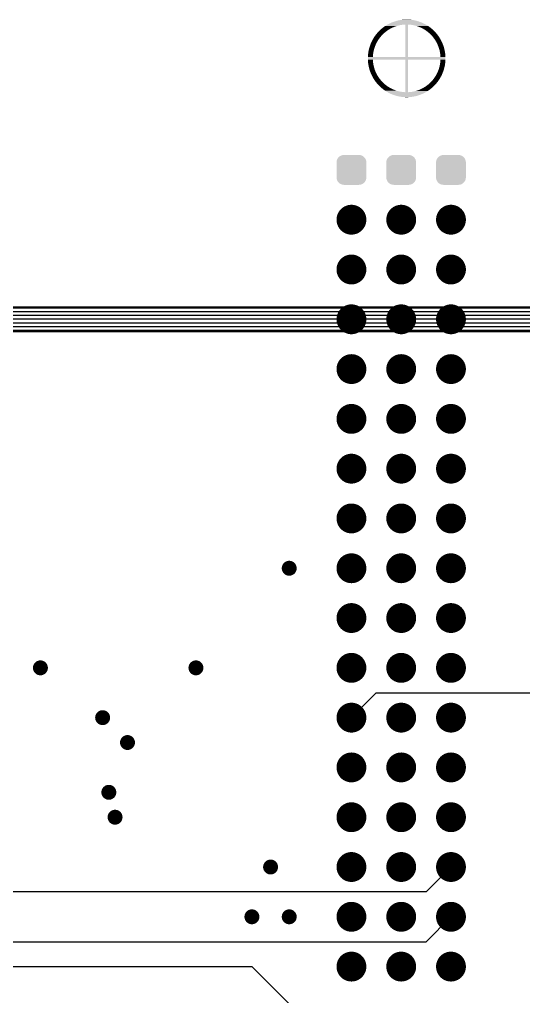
# Model space of a CAD drawing. Extents: x 295 to 953, y 10 to 290.
# Drawn here: x 675.45 to 701.18, y 157.71 to 207.54 of the extents above; entities that cross this region are included whole.
import ezdxf

# ---------------------------------------------------------------- set-up
doc = ezdxf.new("R2010")
doc.units = 0
doc.header["$LTSCALE"] = 5
doc.header["$MEASUREMENT"] = 0
doc.layers.get('0').update_dxf_attribs({"linetype": 'CONTINUOUS', "lineweight": 25})
doc.layers.add('DV-ABPB-A4_BOT', color=7, linetype='CONTINUOUS')

msp = doc.modelspace()

# ---------------------------------------------------------------- linework, layer by layer
at = {"color": 7}
for points, const_width in [([(692.777, 197.333, -1), (692.015, 197.333, -1)], 0.762), ([(695.317, 197.333, -1), (694.555, 197.333, -1)], 0.762), ([(697.857, 197.333, -1), (697.095, 197.333, -1)], 0.762), ([(692.777, 194.793, -1), (692.015, 194.793, -1)], 0.762), ([(695.317, 194.793, -1), (694.555, 194.793, -1)], 0.762), ([(697.857, 194.793, -1), (697.095, 194.793, -1)], 0.762), ([(692.777, 192.253, -1), (692.015, 192.253, -1)], 0.762), ([(695.317, 192.253, -1), (694.555, 192.253, -1)], 0.762), ([(697.857, 192.253, -1), (697.095, 192.253, -1)], 0.762), ([(692.777, 189.713, -1), (692.015, 189.713, -1)], 0.762), ([(695.317, 189.713, -1), (694.555, 189.713, -1)], 0.762), ([(697.857, 189.713, -1), (697.095, 189.713, -1)], 0.762), ([(692.777, 187.173, -1), (692.015, 187.173, -1)], 0.762), ([(695.317, 187.173, -1), (694.555, 187.173, -1)], 0.762), ([(697.857, 187.173, -1), (697.095, 187.173, -1)], 0.762), ([(692.777, 184.633, -1), (692.015, 184.633, -1)], 0.762), ([(695.317, 184.633, -1), (694.555, 184.633, -1)], 0.762), ([(697.857, 184.633, -1), (697.095, 184.633, -1)], 0.762), ([(692.777, 182.093, -1), (692.015, 182.093, -1)], 0.762), ([(695.317, 182.093, -1), (694.555, 182.093, -1)], 0.762), ([(697.857, 182.093, -1), (697.095, 182.093, -1)], 0.762), ([(689.411, 179.553, -1), (689.03, 179.553, -1)], 0.381), ([(692.777, 179.553, -1), (692.015, 179.553, -1)], 0.762), ([(695.317, 179.553, -1), (694.555, 179.553, -1)], 0.762), ([(697.857, 179.553, -1), (697.095, 179.553, -1)], 0.762), ([(692.777, 177.013, -1), (692.015, 177.013, -1)], 0.762), ([(695.317, 177.013, -1), (694.555, 177.013, -1)], 0.762), ([(697.857, 177.013, -1), (697.095, 177.013, -1)], 0.762), ([(692.777, 174.473, -1), (692.015, 174.473, -1)], 0.762), ([(695.317, 174.473, -1), (694.555, 174.473, -1)], 0.762), ([(697.857, 174.473, -1), (697.095, 174.473, -1)], 0.762), ([(676.711, 174.473, -1), (676.33, 174.473, -1)], 0.381), ([(684.649, 174.473, -1), (684.268, 174.473, -1)], 0.381), ([(692.777, 171.933, -1), (692.015, 171.933, -1)], 0.762), ([(695.317, 171.933, -1), (694.555, 171.933, -1)], 0.762), ([(697.857, 171.933, -1), (697.095, 171.933, -1)], 0.762), ([(679.886, 171.933, -1), (679.505, 171.933, -1)], 0.381), ([(681.156, 170.663, -1), (680.775, 170.663, -1)], 0.381), ([(692.777, 169.393, -1), (692.015, 169.393, -1)], 0.762), ([(695.317, 169.393, -1), (694.555, 169.393, -1)], 0.762), ([(697.857, 169.393, -1), (697.095, 169.393, -1)], 0.762), ([(680.204, 168.123, -1), (679.823, 168.123, -1)], 0.381), ([(692.777, 166.853, -1), (692.015, 166.853, -1)], 0.762), ([(695.317, 166.853, -1), (694.555, 166.853, -1)], 0.762), ([(697.857, 166.853, -1), (697.095, 166.853, -1)], 0.762), ([(680.521, 166.853, -1), (680.14, 166.853, -1)], 0.381), ([(692.777, 164.313, -1), (692.015, 164.313, -1)], 0.762), ([(695.317, 164.313, -1), (694.555, 164.313, -1)], 0.762), ([(697.857, 164.313, -1), (697.095, 164.313, -1)], 0.762), ([(688.459, 164.313, -1), (688.078, 164.313, -1)], 0.381), ([(692.777, 161.773, -1), (692.015, 161.773, -1)], 0.762), ([(695.317, 161.773, -1), (694.555, 161.773, -1)], 0.762), ([(697.857, 161.773, -1), (697.095, 161.773, -1)], 0.762), ([(687.506, 161.773, -1), (687.125, 161.773, -1)], 0.381), ([(689.411, 161.773, -1), (689.03, 161.773, -1)], 0.381), ([(692.777, 159.233, -1), (692.015, 159.233, -1)], 0.762), ([(695.317, 159.233, -1), (694.555, 159.233, -1)], 0.762), ([(697.857, 159.233, -1), (697.095, 159.233, -1)], 0.762)]:
    msp.add_lwpolyline(points, format="xyb", close=True, dxfattribs=dict(at, const_width=const_width))
for points in [[(696.184, 207.291), (696.133, 207.318), (694.246, 207.291), (694.297, 207.318)], [(696.133, 207.318), (696.128, 207.321), (694.297, 207.318), (694.302, 207.321)], [(696.128, 207.321), (696.076, 207.347), (694.302, 207.321), (694.353, 207.347)], [(696.076, 207.347), (696.071, 207.35), (694.353, 207.347), (694.359, 207.35)], [(696.071, 207.35), (696.019, 207.374), (694.359, 207.35), (694.411, 207.374)], [(696.019, 207.374), (696.013, 207.376), (694.411, 207.374), (694.417, 207.376)], [(696.013, 207.376), (695.96, 207.398), (694.417, 207.376), (694.469, 207.398)], [(695.96, 207.398), (695.955, 207.401), (694.469, 207.398), (694.475, 207.401)], [(695.955, 207.401), (695.901, 207.421), (694.475, 207.401), (694.529, 207.421)], [(695.901, 207.421), (695.896, 207.423), (694.529, 207.421), (694.535, 207.423)], [(695.896, 207.423), (695.841, 207.442), (694.535, 207.423), (694.588, 207.442)], [(695.841, 207.442), (695.836, 207.444), (694.588, 207.442), (694.594, 207.444)], [(695.836, 207.444), (695.781, 207.462), (694.594, 207.444), (694.649, 207.462)], [(695.781, 207.462), (695.775, 207.463), (694.649, 207.462), (694.655, 207.463)], [(695.775, 207.463), (695.72, 207.479), (694.655, 207.463), (694.71, 207.479)], [(695.72, 207.479), (695.714, 207.48), (694.71, 207.479), (694.716, 207.48)], [(695.714, 207.48), (695.658, 207.494), (694.716, 207.48), (694.772, 207.494)], [(695.658, 207.494), (695.653, 207.495), (694.772, 207.494), (694.778, 207.495)], [(695.653, 207.495), (695.596, 207.507), (694.778, 207.495), (694.834, 207.507)], [(695.596, 207.507), (695.59, 207.508), (694.834, 207.507), (694.84, 207.508)], [(695.59, 207.508), (695.533, 207.518), (694.84, 207.508), (694.896, 207.518)], [(695.533, 207.518), (695.528, 207.519), (694.896, 207.518), (694.903, 207.519)], [(695.528, 207.519), (695.471, 207.527), (694.903, 207.519), (694.959, 207.527)], [(695.471, 207.527), (695.465, 207.528), (694.959, 207.527), (694.966, 207.528)], [(695.465, 207.528), (695.407, 207.535), (694.966, 207.528), (695.022, 207.535)], [(695.407, 207.535), (695.402, 207.535), (695.022, 207.535), (695.029, 207.535)], [(695.402, 207.535), (695.344, 207.54), (695.029, 207.535), (695.085, 207.54)], [(695.344, 207.54), (695.339, 207.54), (695.085, 207.54), (695.093, 207.54)], [(695.339, 207.54), (695.28, 207.543), (695.093, 207.54), (695.149, 207.543)], [(695.28, 207.543), (695.275, 207.543), (695.149, 207.543), (695.16, 207.543)], [(695.275, 207.543), (695.212, 207.544), (695.16, 207.543), (695.212, 207.544)], [(694.007, 206.797), (694.044, 206.832), (693.665, 206.797), (693.694, 206.832)], [(694.044, 206.832), (694.059, 206.846), (693.694, 206.832), (693.706, 206.846)], [(694.059, 206.846), (694.088, 206.872), (693.706, 206.846), (693.728, 206.872)], [(694.088, 206.872), (694.115, 206.894), (693.728, 206.872), (693.747, 206.894)], [(694.115, 206.894), (694.134, 206.91), (693.747, 206.894), (693.762, 206.91)], [(694.134, 206.91), (694.173, 206.94), (693.762, 206.91), (693.791, 206.94)], [(694.173, 206.94), (694.18, 206.946), (693.791, 206.94), (693.797, 206.946)], [(694.18, 206.946), (694.229, 206.981), (693.797, 206.946), (693.831, 206.981)], [(694.229, 206.981), (694.235, 206.985), (693.831, 206.981), (693.836, 206.985)], [(694.235, 206.985), (694.278, 207.014), (693.836, 206.985), (693.866, 207.014)], [(694.278, 207.014), (694.302, 207.028), (693.866, 207.014), (693.882, 207.028)], [(694.302, 207.028), (694.328, 207.045), (693.882, 207.028), (693.901, 207.045)], [(694.328, 207.045), (694.372, 207.07), (693.901, 207.045), (693.929, 207.07)], [(694.372, 207.07), (694.379, 207.074), (693.929, 207.07), (693.934, 207.074)], [(694.379, 207.074), (694.432, 207.102), (693.934, 207.074), (693.968, 207.102)], [(694.432, 207.102), (694.449, 207.111), (693.968, 207.102), (693.978, 207.111)], [(694.449, 207.111), (694.485, 207.128), (693.978, 207.111), (694.001, 207.128)], [(694.485, 207.128), (694.533, 207.15), (694.001, 207.128), (694.029, 207.15)], [(694.533, 207.15), (694.539, 207.152), (694.029, 207.15), (694.032, 207.152)], [(694.539, 207.152), (694.594, 207.175), (694.032, 207.152), (694.063, 207.175)], [(694.594, 207.175), (694.627, 207.187), (694.063, 207.175), (694.08, 207.187)], [(694.627, 207.187), (694.65, 207.195), (694.08, 207.187), (694.092, 207.195)], [(694.65, 207.195), (694.706, 207.213), (694.092, 207.195), (694.119, 207.213)], [(694.706, 207.213), (694.737, 207.222), (694.119, 207.213), (694.133, 207.222)], [(694.737, 207.222), (694.763, 207.23), (694.133, 207.222), (694.145, 207.23)], [(694.763, 207.23), (694.82, 207.244), (694.145, 207.23), (694.168, 207.244)], [(694.82, 207.244), (694.874, 207.256), (694.168, 207.244), (694.186, 207.256)], [(694.874, 207.256), (694.878, 207.257), (694.186, 207.256), (694.188, 207.257)], [(694.878, 207.257), (694.936, 207.267), (694.188, 207.257), (694.206, 207.267)], [(694.936, 207.267), (694.995, 207.276), (694.206, 207.267), (694.22, 207.276)], [(694.995, 207.276), (695.054, 207.283), (694.22, 207.276), (694.232, 207.283)], [(695.054, 207.283), (695.113, 207.287), (694.232, 207.283), (694.239, 207.287)], [(695.113, 207.287), (695.135, 207.288), (694.239, 207.287), (694.241, 207.288)], [(695.135, 207.288), (695.152, 207.289), (694.241, 207.288), (694.242, 207.289)], [(696.188, 207.289), (696.184, 207.291), (694.242, 207.289), (694.246, 207.291)], [(695.279, 205.626), (695.279, 207.289), (695.152, 205.626), (695.152, 207.289)], [(696.193, 207.286), (696.188, 207.289), (695.338, 207.286), (695.279, 207.289)], [(696.202, 207.281), (696.193, 207.286), (695.397, 207.281), (695.338, 207.286)], [(696.214, 207.273), (696.202, 207.281), (695.455, 207.273), (695.397, 207.281)], [(696.23, 207.264), (696.214, 207.273), (695.514, 207.264), (695.455, 207.273)], [(696.239, 207.259), (696.23, 207.264), (695.539, 207.259), (695.514, 207.264)], [(696.249, 207.253), (696.239, 207.259), (695.572, 207.253), (695.539, 207.259)], [(696.27, 207.24), (696.249, 207.253), (695.63, 207.24), (695.572, 207.253)], [(696.292, 207.226), (696.27, 207.24), (695.682, 207.226), (695.63, 207.24)], [(696.294, 207.224), (696.292, 207.226), (695.687, 207.224), (695.682, 207.226)], [(696.32, 207.207), (696.294, 207.224), (695.744, 207.207), (695.687, 207.224)], [(696.345, 207.19), (696.32, 207.207), (695.794, 207.19), (695.744, 207.207)], [(696.348, 207.188), (696.345, 207.19), (695.8, 207.188), (695.794, 207.19)], [(696.377, 207.167), (696.348, 207.188), (695.855, 207.167), (695.8, 207.188)], [(696.397, 207.153), (696.377, 207.167), (695.888, 207.153), (695.855, 207.167)], [(696.408, 207.144), (696.397, 207.153), (695.91, 207.144), (695.888, 207.153)], [(696.441, 207.119), (696.408, 207.144), (695.964, 207.119), (695.91, 207.144)], [(696.447, 207.115), (696.441, 207.119), (695.973, 207.115), (695.964, 207.119)], [(696.473, 207.093), (696.447, 207.115), (696.017, 207.093), (695.973, 207.115)], [(696.496, 207.074), (696.473, 207.093), (696.051, 207.074), (696.017, 207.093)], [(696.507, 207.064), (696.496, 207.074), (696.069, 207.064), (696.051, 207.074)], [(696.542, 207.034), (696.507, 207.064), (696.12, 207.034), (696.069, 207.064)], [(696.544, 207.033), (696.542, 207.034), (696.122, 207.033), (696.12, 207.034)], [(696.576, 207.002), (696.544, 207.033), (696.17, 207.002), (696.122, 207.033)], [(696.59, 206.989), (696.576, 207.002), (696.189, 206.989), (696.17, 207.002)], [(696.611, 206.969), (696.59, 206.989), (696.218, 206.969), (696.189, 206.989)], [(696.635, 206.944), (696.611, 206.969), (696.251, 206.944), (696.218, 206.969)], [(696.645, 206.934), (696.635, 206.944), (696.266, 206.934), (696.251, 206.944)], [(696.679, 206.898), (696.645, 206.934), (696.31, 206.898), (696.266, 206.934)], [(696.68, 206.897), (696.679, 206.898), (696.312, 206.897), (696.31, 206.898)], [(696.714, 206.858), (696.68, 206.897), (696.358, 206.858), (696.312, 206.897)], [(696.721, 206.851), (696.714, 206.858), (696.366, 206.851), (696.358, 206.858)], [(696.747, 206.818), (696.721, 206.851), (696.401, 206.818), (696.366, 206.851)], [(696.761, 206.802), (696.747, 206.818), (696.418, 206.802), (696.401, 206.818)], [(693.659, 206.312), (693.685, 206.364), (693.381, 206.312), (693.403, 206.364)], [(693.685, 206.365), (693.714, 206.417), (693.403, 206.365), (693.427, 206.417)], [(693.685, 206.364), (693.685, 206.365), (693.403, 206.364), (693.403, 206.365)], [(693.714, 206.417), (693.717, 206.422), (693.427, 206.417), (693.43, 206.422)], [(693.717, 206.422), (693.744, 206.468), (693.43, 206.422), (693.453, 206.468)], [(693.744, 206.468), (693.751, 206.478), (693.453, 206.468), (693.458, 206.478)], [(693.751, 206.478), (693.776, 206.517), (693.458, 206.478), (693.479, 206.517)], [(693.776, 206.517), (693.787, 206.534), (693.479, 206.517), (693.488, 206.534)], [(693.787, 206.534), (693.809, 206.566), (693.488, 206.534), (693.507, 206.566)], [(693.809, 206.566), (693.826, 206.589), (693.507, 206.566), (693.52, 206.589)], [(693.826, 206.589), (693.844, 206.614), (693.52, 206.589), (693.536, 206.614)], [(693.844, 206.614), (693.867, 206.643), (693.536, 206.614), (693.554, 206.643)], [(693.867, 206.643), (693.881, 206.66), (693.554, 206.643), (693.566, 206.66)], [(693.881, 206.66), (693.911, 206.695), (693.566, 206.66), (693.589, 206.695)], [(693.911, 206.695), (693.92, 206.705), (693.589, 206.695), (693.597, 206.705)], [(693.92, 206.705), (693.958, 206.747), (693.597, 206.705), (693.627, 206.747)], [(693.958, 206.747), (693.96, 206.749), (693.627, 206.747), (693.628, 206.749)], [(693.96, 206.749), (694.001, 206.791), (693.628, 206.749), (693.661, 206.791)], [(694.001, 206.791), (694.007, 206.797), (693.661, 206.791), (693.665, 206.797)], [(696.78, 206.777), (696.761, 206.802), (696.444, 206.777), (696.418, 206.802)], [(696.8, 206.752), (696.78, 206.777), (696.468, 206.752), (696.444, 206.777)], [(696.813, 206.734), (696.8, 206.752), (696.485, 206.734), (696.468, 206.752)], [(696.837, 206.7), (696.813, 206.734), (696.515, 206.7), (696.485, 206.734)], [(696.844, 206.69), (696.837, 206.7), (696.524, 206.69), (696.515, 206.7)], [(696.873, 206.648), (696.844, 206.69), (696.559, 206.648), (696.524, 206.69)], [(696.875, 206.644), (696.873, 206.648), (696.562, 206.644), (696.559, 206.648)], [(696.905, 206.597), (696.875, 206.644), (696.598, 206.597), (696.562, 206.644)], [(696.907, 206.594), (696.905, 206.597), (696.6, 206.594), (696.598, 206.597)], [(696.933, 206.549), (696.907, 206.594), (696.633, 206.549), (696.6, 206.594)], [(696.939, 206.54), (696.933, 206.549), (696.639, 206.54), (696.633, 206.549)], [(696.96, 206.5), (696.939, 206.54), (696.666, 206.5), (696.639, 206.54)], [(696.969, 206.484), (696.96, 206.5), (696.676, 206.484), (696.666, 206.5)], [(696.986, 206.45), (696.969, 206.484), (696.697, 206.45), (696.676, 206.484)], [(696.998, 206.427), (696.986, 206.45), (696.71, 206.427), (696.697, 206.45)], [(697.011, 206.399), (696.998, 206.427), (696.727, 206.399), (696.71, 206.427)], [(697.025, 206.37), (697.011, 206.399), (696.742, 206.37), (696.727, 206.399)], [(697.035, 206.346), (697.025, 206.37), (696.754, 206.346), (696.742, 206.37)], [(697.049, 206.311), (697.035, 206.346), (696.771, 206.311), (696.754, 206.346)], [(693.507, 205.816), (693.514, 205.862), (693.25, 205.816), (693.257, 205.862)], [(693.514, 205.862), (693.517, 205.879), (693.257, 205.862), (693.259, 205.879)], [(693.517, 205.879), (693.525, 205.92), (693.259, 205.879), (693.267, 205.92)], [(693.525, 205.92), (693.53, 205.941), (693.267, 205.92), (693.27, 205.941)], [(693.53, 205.941), (693.538, 205.978), (693.27, 205.941), (693.278, 205.978)], [(693.538, 205.978), (693.545, 206.003), (693.278, 205.978), (693.283, 206.003)], [(693.545, 206.003), (693.554, 206.035), (693.283, 206.003), (693.291, 206.035)], [(693.554, 206.035), (693.563, 206.065), (693.291, 206.035), (693.299, 206.065)], [(693.563, 206.065), (693.571, 206.092), (693.299, 206.065), (693.306, 206.092)], [(693.571, 206.092), (693.582, 206.126), (693.306, 206.092), (693.316, 206.126)], [(693.582, 206.126), (693.59, 206.148), (693.316, 206.126), (693.322, 206.148)], [(693.59, 206.148), (693.605, 206.187), (693.322, 206.148), (693.335, 206.187)], [(693.605, 206.187), (693.611, 206.203), (693.335, 206.187), (693.34, 206.203)], [(693.611, 206.203), (693.629, 206.247), (693.34, 206.203), (693.356, 206.247)], [(693.629, 206.247), (693.634, 206.258), (693.356, 206.247), (693.36, 206.258)], [(693.634, 206.258), (693.656, 206.306), (693.36, 206.258), (693.378, 206.306)], [(693.656, 206.306), (693.659, 206.312), (693.378, 206.306), (693.381, 206.312)], [(697.057, 206.293), (697.049, 206.311), (696.78, 206.293), (696.771, 206.311)], [(697.072, 206.252), (697.057, 206.293), (696.799, 206.252), (696.78, 206.293)], [(697.077, 206.239), (697.072, 206.252), (696.804, 206.239), (696.799, 206.252)], [(697.094, 206.192), (697.077, 206.239), (696.823, 206.192), (696.804, 206.239)], [(697.096, 206.184), (697.094, 206.192), (696.827, 206.184), (696.823, 206.192)], [(697.113, 206.132), (697.096, 206.184), (696.846, 206.132), (696.827, 206.184)], [(697.114, 206.128), (697.113, 206.132), (696.847, 206.128), (696.846, 206.132)], [(697.13, 206.072), (697.114, 206.128), (696.865, 206.072), (696.847, 206.128)], [(697.13, 206.071), (697.13, 206.072), (696.866, 206.071), (696.865, 206.072)], [(697.144, 206.015), (697.13, 206.071), (696.882, 206.015), (696.866, 206.071)], [(697.145, 206.009), (697.144, 206.015), (696.883, 206.009), (696.882, 206.015)], [(697.156, 205.958), (697.145, 206.009), (696.897, 205.958), (696.883, 206.009)], [(697.159, 205.947), (697.156, 205.958), (696.899, 205.947), (696.897, 205.958)], [(697.167, 205.9), (697.159, 205.947), (696.909, 205.9), (696.899, 205.947)], [(697.17, 205.885), (697.167, 205.9), (696.912, 205.885), (696.909, 205.9)], [(697.176, 205.842), (697.17, 205.885), (696.92, 205.842), (696.912, 205.885)], [(697.179, 205.822), (697.176, 205.842), (696.922, 205.822), (696.92, 205.842)], [(697.184, 205.783), (697.179, 205.822), (696.928, 205.783), (696.922, 205.822)], [(697.196, 205.563), (697.195, 205.626), (693.234, 205.563), (693.235, 205.626)], [(697.195, 205.499), (697.196, 205.563), (693.235, 205.499), (693.234, 205.563)], [(693.489, 205.626), (693.492, 205.686), (693.235, 205.626), (693.238, 205.686)], [(693.489, 205.493), (693.489, 205.499), (693.235, 205.493), (693.235, 205.499)], [(693.491, 205.461), (693.489, 205.493), (693.237, 205.461), (693.235, 205.493)], [(693.493, 205.43), (693.491, 205.461), (693.238, 205.43), (693.237, 205.461)], [(693.493, 205.69), (693.497, 205.745), (693.238, 205.69), (693.242, 205.745)], [(693.492, 205.686), (693.493, 205.69), (693.238, 205.686), (693.238, 205.69)], [(693.495, 205.402), (693.493, 205.43), (693.241, 205.402), (693.238, 205.43)], [(693.499, 205.367), (693.495, 205.402), (693.244, 205.367), (693.241, 205.402)], [(693.497, 205.745), (693.498, 205.753), (693.242, 205.745), (693.243, 205.753)], [(693.498, 205.753), (693.505, 205.803), (693.243, 205.753), (693.249, 205.803)], [(693.502, 205.343), (693.499, 205.367), (693.246, 205.343), (693.244, 205.367)], [(693.508, 205.304), (693.502, 205.343), (693.251, 205.304), (693.246, 205.343)], [(693.505, 205.803), (693.507, 205.816), (693.249, 205.803), (693.25, 205.816)], [(695.279, 203.837), (695.279, 205.499), (695.152, 203.837), (695.152, 205.499)], [(697.18, 205.31), (697.181, 205.322), (696.923, 205.31), (696.925, 205.322)], [(697.181, 205.322), (697.187, 205.373), (696.925, 205.322), (696.932, 205.373)], [(697.187, 205.759), (697.184, 205.783), (696.931, 205.759), (696.928, 205.783)], [(697.189, 205.724), (697.187, 205.759), (696.935, 205.724), (696.931, 205.759)], [(697.187, 205.373), (697.188, 205.381), (696.932, 205.373), (696.933, 205.381)], [(697.188, 205.381), (697.192, 205.436), (696.933, 205.381), (696.938, 205.436)], [(697.192, 205.696), (697.189, 205.724), (696.937, 205.696), (696.935, 205.724)], [(697.193, 205.665), (697.192, 205.696), (696.939, 205.665), (696.937, 205.696)], [(697.192, 205.44), (697.195, 205.499), (696.938, 205.44), (696.941, 205.499)], [(697.192, 205.436), (697.192, 205.44), (696.938, 205.436), (696.938, 205.44)], [(697.195, 205.632), (697.193, 205.665), (696.941, 205.632), (696.939, 205.665)], [(697.195, 205.626), (697.195, 205.632), (696.941, 205.626), (696.941, 205.632)], [(693.51, 205.284), (693.508, 205.304), (693.254, 205.284), (693.251, 205.304)], [(693.518, 205.241), (693.51, 205.284), (693.26, 205.241), (693.254, 205.284)], [(693.521, 205.226), (693.518, 205.241), (693.263, 205.226), (693.26, 205.241)], [(693.531, 205.179), (693.521, 205.226), (693.271, 205.179), (693.263, 205.226)], [(693.534, 205.168), (693.531, 205.179), (693.274, 205.168), (693.271, 205.179)], [(693.547, 205.117), (693.534, 205.168), (693.285, 205.117), (693.274, 205.168)], [(693.548, 205.111), (693.547, 205.117), (693.286, 205.111), (693.285, 205.117)], [(693.564, 205.055), (693.548, 205.111), (693.3, 205.055), (693.286, 205.111)], [(693.565, 205.054), (693.564, 205.055), (693.3, 205.054), (693.3, 205.055)], [(693.583, 204.997), (693.565, 205.054), (693.316, 204.997), (693.3, 205.054)], [(693.584, 204.994), (693.583, 204.997), (693.317, 204.994), (693.316, 204.997)], [(693.603, 204.942), (693.584, 204.994), (693.334, 204.942), (693.317, 204.994)], [(693.607, 204.933), (693.603, 204.942), (693.336, 204.933), (693.334, 204.942)], [(693.626, 204.887), (693.607, 204.933), (693.353, 204.887), (693.336, 204.933)], [(693.632, 204.874), (693.626, 204.887), (693.358, 204.874), (693.353, 204.887)], [(693.65, 204.833), (693.632, 204.874), (693.373, 204.833), (693.358, 204.874)], [(693.659, 204.815), (693.65, 204.833), (693.381, 204.815), (693.373, 204.833)], [(697.052, 204.82), (697.07, 204.868), (696.774, 204.82), (696.796, 204.868)], [(697.07, 204.868), (697.075, 204.879), (696.796, 204.868), (696.801, 204.879)], [(697.075, 204.879), (697.09, 204.923), (696.801, 204.879), (696.819, 204.923)], [(697.09, 204.923), (697.095, 204.939), (696.819, 204.923), (696.825, 204.939)], [(697.095, 204.939), (697.108, 204.978), (696.825, 204.939), (696.84, 204.978)], [(697.108, 204.978), (697.115, 205), (696.84, 204.978), (696.848, 205)], [(697.115, 205), (697.124, 205.034), (696.848, 205), (696.859, 205.034)], [(697.124, 205.034), (697.132, 205.061), (696.859, 205.034), (696.867, 205.061)], [(697.132, 205.061), (697.139, 205.091), (696.867, 205.061), (696.876, 205.091)], [(697.139, 205.091), (697.147, 205.122), (696.876, 205.091), (696.885, 205.122)], [(697.147, 205.122), (697.152, 205.148), (696.885, 205.122), (696.892, 205.148)], [(697.152, 205.148), (697.16, 205.185), (696.892, 205.148), (696.9, 205.185)], [(697.16, 205.185), (697.164, 205.206), (696.9, 205.185), (696.905, 205.206)], [(697.164, 205.206), (697.171, 205.247), (696.905, 205.206), (696.913, 205.247)], [(697.171, 205.247), (697.173, 205.264), (696.913, 205.247), (696.916, 205.264)], [(697.173, 205.264), (697.18, 205.31), (696.916, 205.264), (696.923, 205.31)], [(693.676, 204.78), (693.659, 204.815), (693.396, 204.78), (693.381, 204.815)], [(693.688, 204.756), (693.676, 204.78), (693.406, 204.756), (693.396, 204.78)], [(693.703, 204.727), (693.688, 204.756), (693.419, 204.727), (693.406, 204.756)], [(693.72, 204.699), (693.703, 204.727), (693.432, 204.699), (693.419, 204.727)], [(693.733, 204.676), (693.72, 204.699), (693.444, 204.676), (693.432, 204.699)], [(693.754, 204.642), (693.733, 204.676), (693.461, 204.642), (693.444, 204.676)], [(693.764, 204.626), (693.754, 204.642), (693.47, 204.626), (693.461, 204.642)], [(693.791, 204.586), (693.764, 204.626), (693.491, 204.586), (693.47, 204.626)], [(693.797, 204.576), (693.791, 204.586), (693.497, 204.576), (693.491, 204.586)], [(693.83, 204.532), (693.797, 204.576), (693.523, 204.532), (693.497, 204.576)], [(693.832, 204.528), (693.83, 204.532), (693.525, 204.528), (693.523, 204.532)], [(693.868, 204.482), (693.832, 204.528), (693.555, 204.482), (693.525, 204.528)], [(693.871, 204.478), (693.868, 204.482), (693.557, 204.478), (693.555, 204.482)], [(693.906, 204.436), (693.871, 204.478), (693.586, 204.436), (693.557, 204.478)], [(693.916, 204.425), (693.906, 204.436), (693.593, 204.425), (693.586, 204.436)], [(693.946, 204.392), (693.916, 204.425), (693.617, 204.392), (693.593, 204.425)], [(693.962, 204.374), (693.946, 204.392), (693.63, 204.374), (693.617, 204.392)], [(693.986, 204.349), (693.962, 204.374), (693.65, 204.349), (693.63, 204.374)], [(694.012, 204.324), (693.986, 204.349), (693.669, 204.324), (693.65, 204.349)], [(694.029, 204.307), (694.012, 204.324), (693.683, 204.307), (693.669, 204.324)], [(696.736, 204.293), (696.765, 204.329), (696.386, 204.293), (696.423, 204.329)], [(696.765, 204.329), (696.769, 204.334), (696.423, 204.329), (696.429, 204.334)], [(696.769, 204.334), (696.802, 204.377), (696.429, 204.334), (696.47, 204.377)], [(696.802, 204.377), (696.804, 204.379), (696.47, 204.377), (696.472, 204.379)], [(696.804, 204.379), (696.833, 204.42), (696.472, 204.379), (696.51, 204.42)], [(696.833, 204.42), (696.841, 204.43), (696.51, 204.42), (696.519, 204.43)], [(696.841, 204.43), (696.864, 204.466), (696.519, 204.43), (696.549, 204.466)], [(696.864, 204.466), (696.876, 204.483), (696.549, 204.466), (696.563, 204.483)], [(696.876, 204.483), (696.894, 204.512), (696.563, 204.483), (696.586, 204.512)], [(696.894, 204.512), (696.91, 204.537), (696.586, 204.512), (696.604, 204.537)], [(696.91, 204.537), (696.923, 204.56), (696.604, 204.537), (696.621, 204.56)], [(696.923, 204.56), (696.942, 204.592), (696.621, 204.56), (696.643, 204.592)], [(696.942, 204.592), (696.951, 204.608), (696.643, 204.592), (696.654, 204.608)], [(696.951, 204.608), (696.972, 204.647), (696.654, 204.608), (696.679, 204.647)], [(696.972, 204.647), (696.977, 204.658), (696.679, 204.647), (696.686, 204.658)], [(696.977, 204.658), (697, 204.704), (696.686, 204.658), (696.713, 204.704)], [(697, 204.704), (697.003, 204.709), (696.713, 204.704), (696.717, 204.709)], [(697.003, 204.709), (697.027, 204.761), (696.717, 204.709), (696.745, 204.761)], [(697.027, 204.762), (697.049, 204.814), (696.745, 204.762), (696.772, 204.814)], [(697.027, 204.761), (697.027, 204.762), (696.745, 204.761), (696.745, 204.762)], [(697.049, 204.814), (697.052, 204.82), (696.772, 204.814), (696.774, 204.82)], [(694.064, 204.275), (694.029, 204.307), (693.709, 204.275), (693.683, 204.307)], [(694.073, 204.268), (694.064, 204.275), (693.716, 204.268), (693.709, 204.275)], [(694.118, 204.229), (694.073, 204.268), (693.75, 204.229), (693.716, 204.268)], [(694.12, 204.228), (694.118, 204.229), (693.752, 204.228), (693.75, 204.229)], [(694.164, 204.192), (694.12, 204.228), (693.785, 204.192), (693.752, 204.228)], [(694.179, 204.181), (694.164, 204.192), (693.795, 204.181), (693.785, 204.192)], [(694.212, 204.157), (694.179, 204.181), (693.819, 204.157), (693.795, 204.181)], [(694.241, 204.137), (694.212, 204.157), (693.84, 204.137), (693.819, 204.157)], [(694.26, 204.123), (694.241, 204.137), (693.854, 204.123), (693.84, 204.137)], [(694.308, 204.093), (694.26, 204.123), (693.886, 204.093), (693.854, 204.123)], [(694.31, 204.092), (694.308, 204.093), (693.888, 204.092), (693.886, 204.093)], [(694.361, 204.061), (694.31, 204.092), (693.923, 204.061), (693.888, 204.092)], [(694.38, 204.051), (694.361, 204.061), (693.934, 204.051), (693.923, 204.061)], [(694.413, 204.033), (694.38, 204.051), (693.957, 204.033), (693.934, 204.051)], [(694.457, 204.011), (694.413, 204.033), (693.983, 204.011), (693.957, 204.033)], [(694.466, 204.006), (694.457, 204.011), (693.989, 204.006), (693.983, 204.011)], [(694.52, 203.982), (694.466, 204.006), (694.022, 203.982), (693.989, 204.006)], [(694.542, 203.973), (694.52, 203.982), (694.033, 203.973), (694.022, 203.982)], [(694.575, 203.959), (694.542, 203.973), (694.053, 203.959), (694.033, 203.973)], [(694.63, 203.938), (694.575, 203.959), (694.082, 203.938), (694.053, 203.959)], [(694.637, 203.936), (694.63, 203.938), (694.085, 203.936), (694.082, 203.938)], [(694.686, 203.919), (694.637, 203.936), (694.11, 203.919), (694.085, 203.936)], [(694.743, 203.901), (694.686, 203.919), (694.136, 203.901), (694.11, 203.919)], [(694.748, 203.9), (694.743, 203.901), (694.138, 203.9), (694.136, 203.901)], [(694.8, 203.886), (694.748, 203.9), (694.16, 203.886), (694.138, 203.9)], [(694.858, 203.873), (694.8, 203.886), (694.181, 203.873), (694.16, 203.886)], [(694.891, 203.867), (694.858, 203.873), (694.191, 203.867), (694.181, 203.873)], [(694.916, 203.862), (694.891, 203.867), (694.2, 203.862), (694.191, 203.867)], [(694.975, 203.853), (694.916, 203.862), (694.216, 203.853), (694.2, 203.862)], [(695.033, 203.845), (694.975, 203.853), (694.228, 203.845), (694.216, 203.853)], [(695.092, 203.84), (695.033, 203.845), (694.237, 203.84), (694.228, 203.845)], [(695.152, 203.837), (695.092, 203.84), (694.243, 203.837), (694.237, 203.84)], [(696.184, 203.835), (696.188, 203.837), (694.246, 203.835), (694.243, 203.837)], [(696.133, 203.807), (696.184, 203.835), (694.297, 203.807), (694.246, 203.835)], [(696.188, 203.837), (696.189, 203.838), (695.279, 203.837), (695.295, 203.838)], [(696.189, 203.838), (696.191, 203.839), (695.295, 203.838), (695.317, 203.839)], [(696.191, 203.839), (696.199, 203.843), (695.317, 203.839), (695.376, 203.843)], [(696.199, 203.843), (696.21, 203.85), (695.376, 203.843), (695.435, 203.85)], [(696.21, 203.85), (696.224, 203.858), (695.435, 203.85), (695.494, 203.858)], [(696.224, 203.858), (696.242, 203.869), (695.494, 203.858), (695.552, 203.869)], [(696.242, 203.869), (696.244, 203.87), (695.552, 203.869), (695.556, 203.87)], [(696.244, 203.87), (696.262, 203.881), (695.556, 203.87), (695.61, 203.881)], [(696.262, 203.881), (696.285, 203.896), (695.61, 203.881), (695.667, 203.896)], [(696.285, 203.896), (696.297, 203.904), (695.667, 203.896), (695.693, 203.904)], [(696.297, 203.904), (696.311, 203.912), (695.693, 203.904), (695.724, 203.912)], [(696.311, 203.912), (696.338, 203.931), (695.724, 203.912), (695.78, 203.931)], [(696.338, 203.931), (696.35, 203.939), (695.78, 203.931), (695.803, 203.939)], [(696.35, 203.939), (696.367, 203.951), (695.803, 203.939), (695.836, 203.951)], [(696.367, 203.951), (696.398, 203.973), (695.836, 203.951), (695.891, 203.973)], [(696.398, 203.973), (696.401, 203.976), (695.891, 203.973), (695.897, 203.976)], [(696.401, 203.976), (696.429, 203.998), (695.897, 203.976), (695.945, 203.998)], [(696.429, 203.998), (696.452, 204.015), (695.945, 203.998), (695.981, 204.015)], [(696.452, 204.015), (696.462, 204.024), (695.981, 204.015), (695.998, 204.024)], [(696.462, 204.024), (696.496, 204.051), (695.998, 204.024), (696.051, 204.051)], [(696.496, 204.051), (696.501, 204.055), (696.051, 204.051), (696.058, 204.055)], [(696.501, 204.055), (696.529, 204.081), (696.058, 204.055), (696.102, 204.081)], [(696.529, 204.081), (696.548, 204.097), (696.102, 204.081), (696.129, 204.097)], [(696.548, 204.097), (696.564, 204.112), (696.129, 204.097), (696.152, 204.112)], [(696.564, 204.112), (696.594, 204.141), (696.152, 204.112), (696.195, 204.141)], [(696.594, 204.141), (696.599, 204.145), (696.195, 204.141), (696.202, 204.145)], [(696.599, 204.145), (696.633, 204.18), (696.202, 204.145), (696.25, 204.18)], [(696.633, 204.18), (696.639, 204.186), (696.25, 204.18), (696.257, 204.186)], [(696.639, 204.186), (696.668, 204.216), (696.257, 204.186), (696.296, 204.216)], [(696.668, 204.216), (696.683, 204.232), (696.296, 204.216), (696.316, 204.232)], [(696.683, 204.232), (696.702, 204.254), (696.316, 204.232), (696.342, 204.254)], [(696.702, 204.254), (696.724, 204.28), (696.342, 204.254), (696.371, 204.28)], [(696.724, 204.28), (696.736, 204.293), (696.371, 204.28), (696.386, 204.293)], [(696.128, 203.805), (696.133, 203.807), (694.302, 203.805), (694.297, 203.807)], [(696.077, 203.779), (696.128, 203.805), (694.354, 203.779), (694.302, 203.805)], [(696.071, 203.776), (696.077, 203.779), (694.359, 203.776), (694.354, 203.779)], [(696.019, 203.752), (696.071, 203.776), (694.411, 203.752), (694.359, 203.776)], [(696.013, 203.75), (696.019, 203.752), (694.417, 203.75), (694.411, 203.752)], [(695.961, 203.727), (696.013, 203.75), (694.47, 203.727), (694.417, 203.75)], [(695.955, 203.725), (695.961, 203.727), (694.475, 203.725), (694.47, 203.727)], [(695.901, 203.704), (695.955, 203.725), (694.529, 203.704), (694.475, 203.725)], [(695.896, 203.702), (695.901, 203.704), (694.534, 203.702), (694.529, 203.704)], [(695.842, 203.683), (695.896, 203.702), (694.589, 203.683), (694.534, 203.702)], [(695.836, 203.681), (695.842, 203.683), (694.594, 203.681), (694.589, 203.683)], [(695.781, 203.664), (695.836, 203.681), (694.649, 203.664), (694.594, 203.681)], [(695.775, 203.663), (695.781, 203.664), (694.655, 203.663), (694.649, 203.664)], [(695.72, 203.647), (695.775, 203.663), (694.71, 203.647), (694.655, 203.663)], [(695.714, 203.646), (695.72, 203.647), (694.716, 203.646), (694.71, 203.647)], [(695.658, 203.632), (695.714, 203.646), (694.772, 203.632), (694.716, 203.646)], [(695.652, 203.631), (695.658, 203.632), (694.778, 203.631), (694.772, 203.632)], [(695.596, 203.619), (695.652, 203.631), (694.834, 203.619), (694.778, 203.631)], [(695.59, 203.618), (695.596, 203.619), (694.84, 203.618), (694.834, 203.619)], [(695.534, 203.608), (695.59, 203.618), (694.897, 203.608), (694.84, 203.618)], [(695.527, 203.607), (695.534, 203.608), (694.902, 203.607), (694.897, 203.608)], [(695.471, 203.598), (695.527, 203.607), (694.96, 203.598), (694.902, 203.607)], [(695.464, 203.598), (695.471, 203.598), (694.965, 203.598), (694.96, 203.598)], [(695.408, 203.591), (695.464, 203.598), (695.023, 203.591), (694.965, 203.598)], [(695.401, 203.591), (695.408, 203.591), (695.028, 203.591), (695.023, 203.591)], [(695.345, 203.586), (695.401, 203.591), (695.086, 203.586), (695.028, 203.591)], [(695.337, 203.586), (695.345, 203.586), (695.091, 203.586), (695.086, 203.586)], [(695.281, 203.583), (695.337, 203.586), (695.15, 203.583), (695.091, 203.586)], [(695.27, 203.583), (695.281, 203.583), (695.155, 203.583), (695.15, 203.583)], [(695.218, 203.582), (695.27, 203.583), (695.218, 203.582), (695.155, 203.583)], [(693.151, 200.324), (693.146, 200.342), (691.642, 200.324), (691.644, 200.342)], [(693.146, 200.342), (693.125, 200.408), (691.644, 200.342), (691.668, 200.408)], [(693.125, 200.408), (693.116, 200.424), (691.668, 200.408), (691.674, 200.424)], [(693.116, 200.424), (693.081, 200.484), (691.674, 200.424), (691.712, 200.484)], [(693.081, 200.484), (693.067, 200.498), (691.712, 200.484), (691.722, 200.498)], [(693.067, 200.498), (693.02, 200.547), (691.722, 200.498), (691.774, 200.547)], [(693.02, 200.547), (693.003, 200.558), (691.774, 200.547), (691.785, 200.558)], [(693.003, 200.558), (692.947, 200.595), (691.785, 200.558), (691.848, 200.595)], [(692.947, 200.595), (692.926, 200.603), (691.848, 200.595), (691.861, 200.603)], [(692.926, 200.603), (692.864, 200.625), (691.861, 200.603), (691.933, 200.625)], [(692.864, 200.625), (692.832, 200.629), (691.933, 200.625), (691.945, 200.629)], [(692.832, 200.629), (692.777, 200.635), (691.945, 200.629), (692.015, 200.635)], [(695.691, 200.324), (695.686, 200.342), (694.182, 200.324), (694.184, 200.342)], [(695.686, 200.342), (695.665, 200.408), (694.184, 200.342), (694.208, 200.408)], [(695.665, 200.408), (695.656, 200.424), (694.208, 200.408), (694.214, 200.424)], [(695.656, 200.424), (695.621, 200.484), (694.214, 200.424), (694.252, 200.484)], [(695.621, 200.484), (695.607, 200.498), (694.252, 200.484), (694.262, 200.498)], [(695.607, 200.498), (695.56, 200.547), (694.262, 200.498), (694.314, 200.547)], [(695.56, 200.547), (695.543, 200.558), (694.314, 200.547), (694.325, 200.558)], [(695.543, 200.558), (695.487, 200.595), (694.325, 200.558), (694.388, 200.595)], [(695.487, 200.595), (695.466, 200.603), (694.388, 200.595), (694.401, 200.603)], [(695.466, 200.603), (695.404, 200.625), (694.401, 200.603), (694.473, 200.625)], [(695.404, 200.625), (695.372, 200.629), (694.473, 200.625), (694.485, 200.629)], [(695.372, 200.629), (695.317, 200.635), (694.485, 200.629), (694.555, 200.635)], [(698.231, 200.324), (698.226, 200.342), (696.722, 200.324), (696.724, 200.342)], [(698.226, 200.342), (698.205, 200.408), (696.724, 200.342), (696.748, 200.408)], [(698.205, 200.408), (698.196, 200.424), (696.748, 200.408), (696.754, 200.424)], [(698.196, 200.424), (698.161, 200.484), (696.754, 200.424), (696.792, 200.484)], [(698.161, 200.484), (698.147, 200.498), (696.792, 200.484), (696.802, 200.498)], [(698.147, 200.498), (698.1, 200.547), (696.802, 200.498), (696.854, 200.547)], [(698.1, 200.547), (698.083, 200.558), (696.854, 200.547), (696.865, 200.558)], [(698.083, 200.558), (698.027, 200.595), (696.865, 200.558), (696.928, 200.595)], [(698.027, 200.595), (698.006, 200.603), (696.928, 200.595), (696.941, 200.603)], [(698.006, 200.603), (697.944, 200.625), (696.941, 200.603), (697.013, 200.625)], [(697.944, 200.625), (697.912, 200.629), (697.013, 200.625), (697.025, 200.629)], [(697.912, 200.629), (697.857, 200.635), (697.025, 200.629), (697.095, 200.635)], [(693.158, 200.254), (693.151, 200.324), (691.634, 200.254), (691.642, 200.324)], [(693.158, 199.492), (693.158, 200.254), (691.634, 199.492), (691.634, 200.254)], [(695.698, 200.254), (695.691, 200.324), (694.174, 200.254), (694.182, 200.324)], [(695.698, 199.492), (695.698, 200.254), (694.174, 199.492), (694.174, 200.254)], [(698.238, 200.254), (698.231, 200.324), (696.714, 200.254), (696.722, 200.324)], [(698.238, 199.492), (698.238, 200.254), (696.714, 199.492), (696.714, 200.254)], [(693.15, 199.422), (693.158, 199.492), (691.64, 199.422), (691.634, 199.492)], [(693.148, 199.405), (693.15, 199.422), (691.645, 199.405), (691.64, 199.422)], [(693.123, 199.339), (693.148, 199.405), (691.666, 199.339), (691.645, 199.405)], [(695.69, 199.422), (695.698, 199.492), (694.18, 199.422), (694.174, 199.492)], [(695.688, 199.405), (695.69, 199.422), (694.185, 199.405), (694.18, 199.422)], [(695.663, 199.339), (695.688, 199.405), (694.206, 199.339), (694.185, 199.405)], [(698.23, 199.422), (698.238, 199.492), (696.72, 199.422), (696.714, 199.492)], [(698.228, 199.405), (698.23, 199.422), (696.725, 199.405), (696.72, 199.422)], [(698.203, 199.339), (698.228, 199.405), (696.746, 199.339), (696.725, 199.405)], [(693.118, 199.322), (693.123, 199.339), (691.676, 199.322), (691.666, 199.339)], [(693.079, 199.263), (693.118, 199.322), (691.711, 199.263), (691.676, 199.322)], [(693.07, 199.249), (693.079, 199.263), (691.724, 199.249), (691.711, 199.263)], [(693.018, 199.199), (693.07, 199.249), (691.771, 199.199), (691.724, 199.249)], [(693.006, 199.188), (693.018, 199.199), (691.788, 199.188), (691.771, 199.199)], [(692.943, 199.151), (693.006, 199.188), (691.845, 199.151), (691.788, 199.188)], [(692.93, 199.144), (692.943, 199.151), (691.866, 199.144), (691.845, 199.151)], [(692.858, 199.121), (692.93, 199.144), (691.927, 199.121), (691.866, 199.144)], [(692.846, 199.118), (692.858, 199.121), (691.959, 199.118), (691.927, 199.121)], [(692.777, 199.111), (692.846, 199.118), (692.015, 199.111), (691.959, 199.118)], [(695.658, 199.322), (695.663, 199.339), (694.216, 199.322), (694.206, 199.339)], [(695.619, 199.263), (695.658, 199.322), (694.251, 199.263), (694.216, 199.322)], [(695.61, 199.249), (695.619, 199.263), (694.264, 199.249), (694.251, 199.263)], [(695.558, 199.199), (695.61, 199.249), (694.311, 199.199), (694.264, 199.249)], [(695.546, 199.188), (695.558, 199.199), (694.328, 199.188), (694.311, 199.199)], [(695.483, 199.151), (695.546, 199.188), (694.385, 199.151), (694.328, 199.188)], [(695.47, 199.144), (695.483, 199.151), (694.406, 199.144), (694.385, 199.151)], [(695.398, 199.121), (695.47, 199.144), (694.467, 199.121), (694.406, 199.144)], [(695.386, 199.118), (695.398, 199.121), (694.499, 199.118), (694.467, 199.121)], [(695.317, 199.111), (695.386, 199.118), (694.555, 199.111), (694.499, 199.118)], [(698.198, 199.322), (698.203, 199.339), (696.756, 199.322), (696.746, 199.339)], [(698.159, 199.263), (698.198, 199.322), (696.791, 199.263), (696.756, 199.322)], [(698.15, 199.249), (698.159, 199.263), (696.804, 199.249), (696.791, 199.263)], [(698.098, 199.199), (698.15, 199.249), (696.851, 199.199), (696.804, 199.249)], [(698.086, 199.188), (698.098, 199.199), (696.868, 199.188), (696.851, 199.199)], [(698.023, 199.151), (698.086, 199.188), (696.925, 199.151), (696.868, 199.188)], [(698.01, 199.144), (698.023, 199.151), (696.946, 199.144), (696.925, 199.151)], [(697.938, 199.121), (698.01, 199.144), (697.007, 199.121), (696.946, 199.144)], [(697.926, 199.118), (697.938, 199.121), (697.039, 199.118), (697.007, 199.121)], [(697.857, 199.111), (697.926, 199.118), (697.095, 199.111), (697.039, 199.118)]]:
    msp.add_solid(points, dxfattribs=at)
at = {"layer": 'DV-ABPB-A4_BOT', "color": 7}
for p, q in [((664.72, 192.888), (702.294, 192.888)), ((718.24, 192.444), (664.014, 192.444)), ((718.05, 192.634), (664.204, 192.634)), ((717.686, 192.825), (664.567, 192.825)), ((718.431, 192.253), (663.821, 192.253)), ((718.24, 192.063), (664.014, 192.063)), ((718.05, 191.872), (664.204, 191.872)), ((717.686, 191.682), (664.567, 191.682)), ((717.534, 191.618), (664.72, 191.618)), ((692.396, 171.933), (693.666, 173.203)), ((693.666, 173.203), (703.508, 173.203)), ((697.476, 164.313), (696.206, 163.043)), ((696.206, 163.043), (665.726, 163.043)), ((696.206, 160.503), (697.476, 161.773)), ((665.726, 160.503), (696.206, 160.503)), ((672.076, 159.233), (687.316, 159.233)), ((687.316, 159.233), (689.221, 157.328))]:
    msp.add_line(p, q, dxfattribs=at)

doc.saveas('drawing.dxf')
